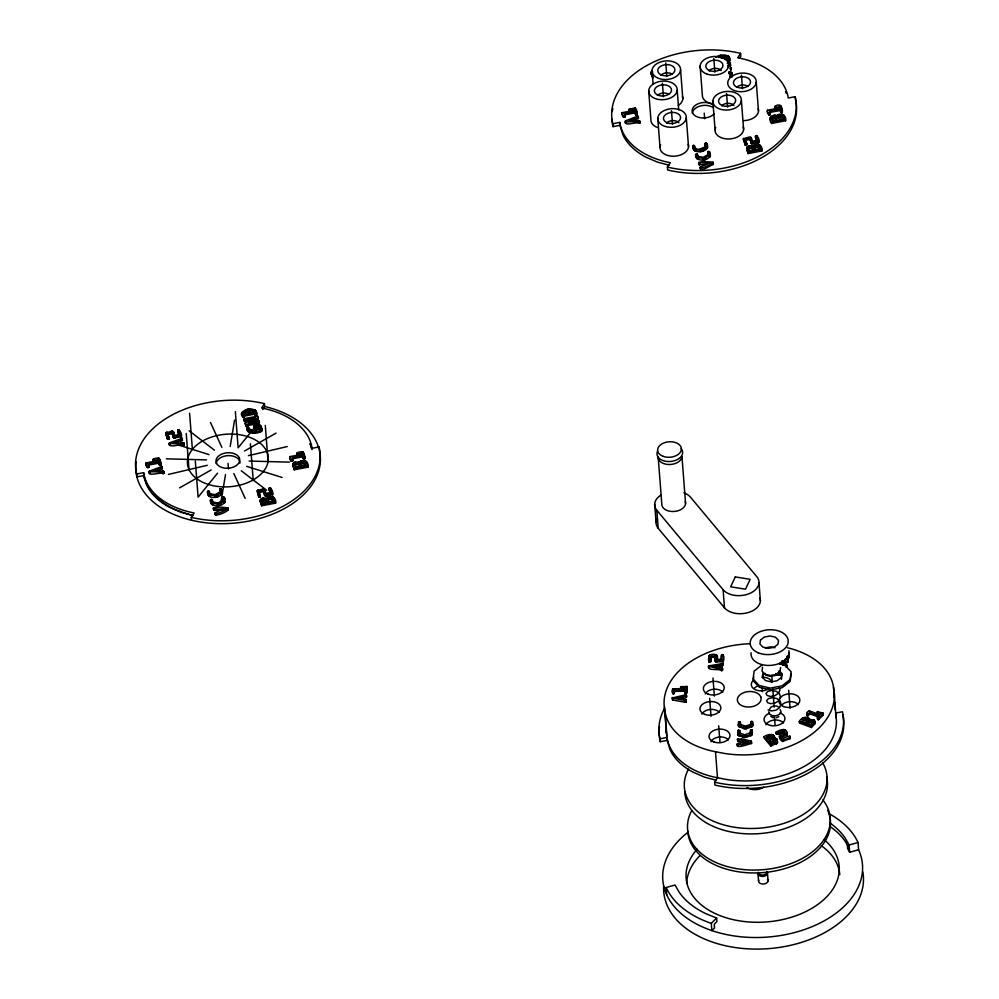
<?xml version="1.0" encoding="UTF-8"?>
<svg xmlns="http://www.w3.org/2000/svg" width="999" height="999" viewBox="0 0 999 999"><rect width="100%" height="100%" fill="white"/><g stroke="black" fill="none" stroke-linecap="round" stroke-linejoin="round"><path stroke-width="1.5" d="M777.622 742.22L776.747 739.023L774.387 737.924C775.137 732.529 766.221 734.615 764.085 736.663L764.198 738.099L770.816 746.053L777.197 743.144L776.747 739.023M243.606 412.812C267.407 414.41 244.718 404.87 243.706 414.635M789.385 655.406L788.698 652.597L788.748 656.206L786.962 656.331L787.237 657.979L788.86 657.642L789.085 652.996M163.299 472.452L163.961 473.089L162.912 473.626C160.564 471.54 147.165 477.51 149.463 471.116L161.838 466.496L162.2 467.22L159.553 468.406L159.665 469.855L162.3 468.656L161.276 467.907M149.201 473.201L149.113 471.391M179.695 440.134L180.607 442.719L183.341 442.719L184.103 444.817L183.054 445.342C180.707 443.269 167.32 449.225 169.605 442.844L182.243 438.361L182.455 440.384L179.808 441.57L179.695 440.134L182.367 438.536M169.355 444.93L169.256 443.106M625.274 121.129L626.111 121.94L640.009 121.391L636.613 120.742L635.714 118.157L638.349 116.958L637.674 116.171L625.624 120.867C623.426 127.373 636.625 121.154 639.06 123.364L639.835 122.303M625.362 122.952L625.624 120.867M220.429 491.633L215.297 494.605L210.277 493.906L209.166 491.333L207.517 491.645L208.991 494.792L216.308 495.691L222.103 492.282L220.742 488.823L219.705 489.36L220.517 493.431M223.339 499.95L218.219 502.934L213.187 502.222L211.813 499.5L210.439 500.199L212.475 503.371L219.218 504.02L225.025 500.599L224.388 497.577L222.977 497.277L223.451 501.398L222.615 497.677M705.606 146.316C702.722 142.695 708.179 141.995 707.454 146.116C704.882 150.499 698.476 150.936 694.193 149.113C692.407 148.364 692.145 144.156 694.505 145.854C695.404 153.933 705.918 144.892 705.719 147.752M672.652 693.431L672.677 688.798L685.114 688.586L685.189 687.399L681.093 687.437L680.644 686.663L686.975 686.55L686.238 693.543L685.089 693.244L685.039 689.76L674.4 689.947C675.386 695.953 670.741 693.693 672.677 688.798M674.4 689.947L674.325 693.406M708.541 154.271L703.408 157.255L698.388 156.543L697.015 153.834L695.641 154.52L697.664 157.705L704.407 158.341L710.214 154.92L709.59 151.898L708.179 151.598L708.653 155.719L707.816 152.01M681.505 696.865L681.38 698.863L676.273 697.951L681.505 696.865L681.605 698.313L678.995 698.85M683.341 696.49L683.179 699.188L685.764 699.662L685.926 700.599L672.102 698.014L685.376 694.879C688.149 694.854 685.926 699.375 683.453 697.939L683.341 696.49L686.513 695.379M685.039 693.019L685.039 689.76M686.975 686.55L686.763 693.206M717.082 655.819L716.857 659.402L721.278 659.315C720.741 649.85 725.798 656.493 723.126 661.912L715.621 661.7L715.259 655.856L710.863 655.931C712.774 664.185 706.805 664.198 709.065 655.968C711.525 652.722 719.879 654.045 717.045 659.652M709.065 655.968L708.965 661.85M710.714 661.588L710.863 655.931M715.147 660.876L715.259 655.856M719.655 664.859L719.492 667.557C721.977 665.971 724.15 670.704 721.34 670.566C719.392 668.343 705.731 671.44 709.015 665.821L722.776 663.548L722.752 665.571L719.767 666.308L719.655 664.859L722.639 664.135M721.478 659.377L721.54 655.144M723.126 661.912L723.288 654.882M750.511 730.369L750.411 734.165L750.511 730.369L751.997 730.144L752.347 732.005L752.085 734.64L750.798 735.726L744.892 737.474L739.26 735.938L738.024 734.939L738.573 730.219L739.747 730.519L739.772 734.427M750.961 725.486L750.973 721.915L752.259 721.34L752.759 725.536L751.835 726.797L746.34 728.708L743.693 728.558L738.561 726.261L738.598 721.865L740.284 721.84L740.309 725.761L740.346 722.065M737.974 730.781L738.024 734.939M738.486 725.873L738.598 721.865M752.21 734.215L752.185 730.331M752.759 725.536L752.734 721.665M635.714 118.157L635.826 119.593L638.461 118.406L637.787 117.62M814.934 723.413L814.197 720.229L809.54 719.255C807.08 715.172 800.786 717.794 799.287 721.578L799.4 723.026L811.463 727.472L814.747 723.863L814.547 720.616M260.264 500.412L262.412 498.114L266.783 498.064C270.404 494.443 276.86 497.564 275.612 503.121L261.676 505.781L260.264 500.412L261.676 505.781M260.377 501.86L261.388 500.124M292.732 464.435L294.892 462.137L299.263 462.087C302.884 458.466 309.328 461.588 308.079 467.145L294.156 469.805L292.732 464.435L294.156 469.805M292.844 465.884L292.969 463.536M746.64 148.202L748.788 145.904L753.159 145.854C756.78 142.233 763.236 145.355 761.987 150.911L748.051 153.571L746.64 148.202L748.051 153.571M746.753 149.65L747.652 146.478M770.304 117.595L771.665 123.414L785.601 120.754C786.85 115.21 780.394 112.088 776.772 115.697C771.902 113.636 767.532 118.918 771.665 123.414M730.232 68.644C731.305 65.397 730.331 71.928 730.806 69.031M729.944 71.578C731.493 75.574 728.508 74.95 728.895 71.566L731.88 73.002L732.192 76.061L729.882 77.435M715.734 57.43C719.292 54.795 726.073 53.571 729.22 57.23C731.355 59.028 727.959 61.576 727.672 59.053L724.65 59.403M718.443 57.517C721.59 55.157 729.382 55.382 727.884 61.101C730.569 63.012 729.507 58.104 729.033 56.756M729.095 72.727C730.669 72.552 731.305 76.061 729.67 76.261M224.775 508.803C203.896 510.127 216.071 505.082 228.097 508.179C219.555 515.172 205.544 515.134 224.775 508.803L224.887 510.252M215.447 513.936C213.936 517.769 231.706 510.152 227.347 509.19L227.248 507.754M713.298 162.5C704.757 169.493 690.734 169.455 709.964 163.124L698.551 162.637L702.509 161.513L712.437 162.075L713.298 162.5L713.361 164.311C711.475 164.723 698.95 173.726 700.536 166.808M713.361 164.311L712.549 163.524M753.745 676.86L753.196 680.794L759.34 687.287L770.416 689.909L782.18 687.662L790.147 681.405L791.27 673.526M762.549 667.207L762 671.053L766.083 675.287L770.679 676.373L775.561 675.436L778.858 672.851L779.17 670.666M762.911 673.176L762.337 677.21L765.484 680.544L771.166 681.88L777.185 680.731L781.268 677.522L781.842 673.488L779.744 671.278M762.674 677.672L763.049 674.987L765.097 673.388M780.581 667.507L780.032 671.353L776.148 674.4L770.404 675.499L765.009 674.213M781.405 679.332L781.792 676.648M268.069 461.563L268.132 461.151A40.522 26.324 -4.4 0 0 259.79 442.882L259.403 442.569A40.522 26.324 -4.4 0 0 248.414 436.863L247.302 436.501A40.522 26.324 -4.4 0 0 234.141 434.153L232.255 434.078A40.522 26.324 -4.4 0 0 202.522 441.046L201.061 441.908A40.522 26.324 -4.4 0 0 192.382 449.375L191.783 450.137A40.522 26.324 -4.4 0 0 187.637 459.403L187.575 459.815A40.522 26.324 -4.4 0 0 195.916 478.084L196.303 478.384A40.522 26.324 -4.4 0 0 207.293 484.103L208.404 484.465A40.522 26.324 -4.4 0 0 221.566 486.8L223.451 486.888A40.522 26.324 -4.4 0 0 253.184 479.92L254.645 479.045A40.522 26.324 -4.4 0 0 263.324 471.578L263.923 470.829A40.522 26.324 -4.4 0 0 268.069 461.563L265.284 425.412M787.025 732.879L781.193 735.951L781.305 737.399L787.05 734.789C788.598 721.703 764.722 738.336 783.166 730.619L785.202 733.066C779.033 732.754 777.447 738.536 782.604 741.483L789.872 738.686L789.722 737.612M784.627 733.703L783.278 732.067C782.604 732.192 775.286 736.163 776.722 733.266M221.129 500.861L225.524 474.463M230.182 446.503L234.578 420.092M787.05 734.789L786.825 732.442M780.406 664.11L787.724 662.512L787.986 659.49L785.052 659.328M787.724 662.512L787.986 659.49M738.373 724.425C741.27 728.471 749.862 728.184 752.647 724.088M737.824 733.104C740.734 737.15 749.312 736.862 752.097 732.766M207.517 491.645C206.331 500.149 222.44 498.526 222.253 491.795M210.427 499.962C209.116 509.577 229.595 506.156 224.388 497.577M692.719 145.966C691.47 154.62 708.353 152.835 707.404 145.692M695.629 154.283C694.38 162.937 711.263 161.151 710.326 154.008M764.085 736.663L770.704 744.605L776.698 742.095L777.384 739.884M672.702 697.452L672.839 700.037L685.039 702.197L686.325 701.61L685.764 699.662M722.527 668.531L721.241 669.118L708.403 666.383M722.552 670.217L722.389 668.194M710.626 661.825L710.601 660.139M674.288 691.733L672.489 691.758M680.756 688.111L680.918 688.748L680.644 686.663M709.178 657.404L709.228 655.506M721.653 656.58L721.615 654.919M738.086 732.217L738.061 730.544M746.89 742.781L738.074 741.47L737.512 739.26L741.708 738.823L750.911 741.058L751.473 743.418C749.999 743.518 736.525 749.013 737.849 745.142M737.299 745.928L737.737 743.693L748.151 741.67L748.251 743.119M686.738 691.533L684.927 691.57M241.721 412.924C244.443 408.841 252.035 407.505 255.719 410.801C259.128 413.711 254.158 417.582 254.483 412.712L244.118 414.685C244.817 417.495 240.409 415.097 241.721 412.924C240.284 414.922 244.305 419.68 244.231 416.133L254.595 414.16M242.357 413.436L241.87 414.822M811.463 727.472L811.35 726.023L814.635 722.414L814.772 721.053M750.798 725.836L750.848 724.05M750.299 732.729L744.817 734.814L739.66 732.991M722.752 665.571L722.776 663.548M782.766 665.197C789.984 666.433 785.077 662 780.231 663.86M785.701 665.359L785.813 666.808L786.688 665.834M751.473 743.418L751.398 741.283M220.067 488.948L220.542 493.081M223.301 497.165L222.74 499.363M705.594 143.169L705.007 145.13L705.731 147.402L705.619 145.954M710.476 155.894L709.552 153.134L707.929 153.684M807.804 721.365L807.392 719.043L805.594 718.381L801.785 721.103L805.481 722.464L807.691 719.917L807.392 719.043M165.722 433.029L172.103 431.143L173.576 431.993L174.775 435.427L179.096 434.602C174.825 425.624 182.692 431.106 181.356 436.838L173.901 437.912L171.791 432.33L167.507 433.154L169.043 438.873L167.67 439.323L165.722 433.029L167.407 439.185M166.458 432.217L165.859 434.94M249.45 430.769C250.949 427.272 244.892 425.124 247.415 429.52C251.036 432.579 258.604 432.517 261.938 429.158L259.902 425.112L254.196 425.674C252.984 430.182 258.753 431.318 256.356 426.461L259.191 426.298L260.264 430.469M247.115 427.023C245.117 434.652 258.591 434.54 262.05 430.594L261.101 426.161M259.39 493.893L260.352 496.815L259.303 497.34L257.28 490.534L262.7 489.135L264.598 489.522L266.084 493.369L270.404 492.544C266.121 483.566 274.001 489.048 272.665 494.792L265.21 495.854L263.099 490.284L258.816 491.096L258.916 492.544L263.212 491.72M269.231 489.535L270.042 492.657M652.921 77.123L651.086 72.265L652.472 71.241L652.584 72.69M651.835 71.453L651.223 74.176L652.784 78.421M743.406 138.761L749.787 136.888L751.26 137.737L752.459 141.159L756.78 140.335C752.509 131.356 760.376 136.851 759.04 142.582L751.585 143.644L749.475 138.074L745.192 138.886L746.728 144.605L745.341 145.067L743.406 138.761L745.092 144.917M146.004 462.924C144.755 466.483 150.687 467.332 148.152 463.723L158.541 461.738C160.427 469.73 162.138 461.7 158.916 458.229C152.947 457.33 150.175 461.9 157.755 459.478L158.154 460.614L146.004 462.924C144.917 468.119 150.986 469.268 148.152 463.723M153.234 460.776L153.846 461.65L156.643 461.163M254.957 419.318L254.857 417.869L245.13 422.989L245.754 425.924L258.803 423.439L259.353 422.502M302.085 454.295L289.935 456.618C288.686 460.164 294.605 461.026 292.083 457.405L302.472 455.432C304.358 463.411 306.069 455.394 302.847 451.91C296.865 451.024 294.093 455.581 301.686 453.171L302.185 455.744M289.935 456.618C288.124 459.927 294.33 463.711 292.195 458.853L302.585 456.868L303.334 458.816M297.165 454.47L298.127 455.307L298.014 453.871M629.158 109.291L635.077 107.967L637.087 113.112L635.451 113.424L634.702 111.476L624.313 113.461C627.147 119.018 621.066 117.857 622.165 112.662L634.315 110.352L634.415 111.801L633.915 109.216C627.497 107.817 628.209 113.399 634.028 110.664M629.957 110.24L629.42 111.176M774.562 106.631L775.187 107.505L779.195 106.781L779.595 107.917L767.444 110.227C766.358 115.422 772.439 116.583 769.605 111.026L779.994 109.041C781.78 116.671 783.578 109.69 780.619 105.682C774.462 102.522 772.002 112.138 779.307 108.229L779.195 106.781M774.675 108.079L774.7 108.741M817.507 718.756L818.78 719.505L823.064 714.922L822.789 713.036L817.357 711.675L820.803 713.648L820.916 715.097M167.158 437.525L168.931 437.425L167.507 433.154M258.466 495.467L260.24 495.367L258.816 491.096M744.842 143.269L746.615 143.157L745.192 138.886M809.877 712.412L809.989 713.86L818.993 717.17L818.88 715.721L809.877 712.412C807.941 716.358 804.42 712.799 809.315 710.813L819.854 714.71L820.803 713.648M818.88 715.721C814.01 720.591 823.651 716.533 822.939 713.236M214.173 509.253C211.838 512.225 222.427 508.329 223.401 510.164M698.788 163.861L699.412 164.735L707.117 164.41M250.911 422.927L258.229 419.093L257.592 416.133L244.555 418.618C241.845 422.077 254.108 417.182 254.857 417.869M208.217 491.146L207.642 493.319M256.481 412.962L255.432 413.723L254.483 412.712M211.813 499.5L211.925 500.949L210.552 501.635M249.163 429.095L253.946 430.532L260.14 428.796M262.1 500.112L264.236 498.951L266.109 499.35L267.195 502.047L262.924 502.859L262.1 500.112L262.213 501.548L265.709 500.499L267.307 503.496M268.219 498.938L271.716 497.889L273.314 500.874L269.031 501.685C264.985 500.799 272.677 496.103 273.426 502.31M299.675 466.071L295.404 466.883C291.621 461.588 302.048 461.85 299.787 467.52L298.863 463.773M298.976 465.222C297.29 462.125 293.369 467.982 294.58 464.135M300.687 462.962L304.195 461.913L305.794 464.897L301.511 465.709L300.687 462.962L300.824 464.872L302.21 463.399L305.095 464.048L304.982 462.599M694.367 145.654L694.617 147.303L692.831 147.64M748.476 147.902L751.972 146.853L753.571 149.838L749.3 150.662L748.476 147.902L748.613 149.8M748.588 149.35C749.487 146.578 753.92 150.137 752.771 147.54M754.595 146.728L758.091 145.679L759.69 148.664L755.406 149.475L754.595 146.728L754.72 148.639M772.09 117.745L775.586 116.696L777.185 119.693L772.914 120.504L772.09 117.745L772.227 119.643L773.613 118.182L776.485 118.831L776.385 117.395M754.707 148.177C755.606 145.417 760.039 148.963 758.89 146.378M783.303 118.506L779.02 119.318C775.261 114.048 785.676 114.298 783.416 119.955M782.504 116.221C784.565 116.883 775.324 118.756 778.209 116.583M159.153 463.474L160.926 463.374L159.316 458.578M303.084 457.167L304.857 457.055L303.246 452.26M634.702 111.476C635.876 119.043 638.973 112.25 635.339 108.117M191.496 520.242L191.271 517.357L194.093 512.962A77.572 50.375 -4.4 0 1 143.619 472.677L136.663 474.001L136.888 476.898L143.844 475.574L143.619 472.677M136.663 474.001A92.495 60.077 -4.4 0 1 171.179 415.484A92.495 60.077 -4.4 0 1 264.435 403.608L261.613 408.004A77.572 50.375 -4.4 0 1 312.088 448.276L319.043 446.953L319.268 449.85A92.495 60.077 -4.4 0 1 231.069 523.376A92.495 60.077 -4.4 0 1 136.139 461.85M262.675 409.578L264.66 406.493L264.435 403.608M612.824 123.751A92.495 60.077 -4.4 0 1 647.34 65.235A92.495 60.077 -4.4 0 1 740.596 53.347L737.761 57.742A77.572 50.375 -4.4 0 1 788.248 98.027L795.204 96.703L795.416 99.588A92.495 60.077 -4.4 0 1 760.913 158.104A92.495 60.077 -4.4 0 1 667.657 169.992L667.432 167.095L670.254 162.7A77.572 50.375 -4.4 0 1 619.78 122.415L612.824 123.751L613.049 126.636L619.992 125.312L619.78 122.415M739.397 58.441L740.821 56.244L740.596 53.347M842.656 714.66A92.495 60.077 -4.4 0 1 808.141 773.176A92.495 60.077 -4.4 0 1 714.884 785.052L714.66 782.167L717.494 777.771L715.484 751.735A77.572 50.375 -4.4 0 1 665.009 711.463L664.098 704.844A85.327 55.42 -4.4 0 1 750.299 643.706M769.692 709.028L770.928 707.117L773.588 705.968L776.66 706.018L778.983 707.255M772.339 737.911C773.825 734.677 767.632 735.514 766.52 737.05L768.543 739.472L772.339 737.911L772.452 739.36M217.557 473.176L198.102 497.152L195.317 461.014M257.605 423.801L238.149 447.789L235.364 411.638M806.892 713.411L807.617 715.734L809.989 713.86M807.192 724.487L807.092 723.039C807.854 719.867 813.985 719.13 813.111 723.313M716.633 918.006L716.907 921.615L714.248 924.3L714.522 927.921L711.85 930.593L711.3 923.363L716.633 918.006L706.73 914.073A90.597 58.829 -4.4 0 1 679.133 892.157L675.062 885.014L666.133 887.512L666.683 894.742M751.573 721.353L751.086 723.363L751.061 721.69M709.327 656.955L709.64 655.107M708.803 660.177L710.526 660.376M738.174 731.992L738.573 730.219M737.836 740.509L737.599 741.158M223.426 501.76L222.977 500.611M762.137 664.859L754.17 671.116L753.046 678.983L759.203 685.476L770.279 688.099L782.042 685.851L790.009 679.595L791.133 671.728L784.977 665.234L779.445 663.923M178.484 431.306L177.797 432.043L178.734 434.715M755.843 137.15L756.892 141.783M622.165 112.662C620.916 116.221 626.835 117.083 624.313 113.461M245.13 422.989L245.642 424.475L258.704 421.99C261.363 418.506 249.113 423.489 248.364 422.752L258.117 417.644M767.444 110.227C766.208 113.786 772.127 114.648 769.605 111.026M696.116 155.332L695.754 155.969M807.779 720.903L805.706 719.829L803.858 720.441L803.745 718.993M813.086 722.851L811.001 721.778L809.153 722.389L809.04 720.941M244.33 420.167C243.244 423.539 252.347 418.681 253.546 419.592M254.196 425.674C253.059 428.546 258.204 429.395 256.356 426.461M780.594 110.777L782.367 110.677L780.756 105.882M169.243 443.481L182.942 443.906L183.991 443.369L183.341 442.719M149.088 471.753L163.711 471.865L163.187 471.004L160.452 471.004L159.553 468.406M294.393 463.836L293.756 462.712M252.023 412.025L248.239 411.725L244.031 413.936L243.918 412.5M179.608 487.862L211.151 469.955M244.555 450.999L276.099 433.091M779.395 736.138L782.492 740.047C792.344 738.298 792.607 733.403 783.253 738.423L781.193 735.951M740.197 724.312L745.366 726.136L750.686 724.387M737.137 744.255L741.333 744.767L751.36 741.97M776.198 717.757L778.87 716.62M727.784 65.36L730.406 64.261L730.144 62.7L727.197 63.037M727.896 66.808L730.519 65.697L730.144 62.7M634.04 118.831L629.333 120.729L634.715 120.742L634.04 118.831L634.153 120.267L631.805 121.229M178.034 440.809L173.314 442.707L178.696 442.719L178.034 440.809L178.147 442.245L175.787 443.206M157.892 469.08L153.172 470.991L158.554 470.991L157.892 469.08L157.992 470.529M766.633 738.486L770.554 737.075L772.677 738.049L772.564 736.6M769.442 740.521C773.688 736.475 779.507 741.97 771.478 742.969L769.442 740.521L769.555 741.97L773.463 740.559L775.786 741.97M726.748 56.968L726.86 58.417L720.853 57.892L720.604 55.182M829.869 822.976A90.597 58.829 -4.4 0 1 845.054 837.861L849.113 845.017L858.041 842.507L858.603 849.737A100.125 65.022 -4.4 0 1 740.946 936.787A100.125 65.022 -4.4 0 1 687.599 832.542M847.364 845.054L847.639 848.663L849.662 852.247L858.603 849.737M168.456 474.413L207.293 465.297M248.414 455.656L287.25 446.553M781.605 661.138L784.527 660.501M780.306 662.662L787.612 661.063M715.309 667.22L717.919 666.683M624.425 114.91L634.815 112.924M769.717 112.475L780.107 110.489L780.843 112.425M771.553 121.965L785.489 119.318M745.291 140.335L749.587 139.523M749.475 138.074L751.473 142.208L758.928 141.134M747.939 152.123L761.875 149.463M167.62 434.602L171.903 433.778M171.791 432.33L173.789 436.463L181.244 435.402M256.456 427.909L259.303 427.747L260.252 430.244M148.264 465.172L158.654 463.186L159.403 465.122M299.35 455.082L301.798 454.607L301.686 453.171M294.043 468.356L307.967 465.696M263.099 490.284L265.097 494.405L272.552 493.344M261.563 504.333L275.499 501.673M765.184 647.889L770.928 646.79L774.974 647.752M665.009 711.463L667.232 740.384L660.277 741.708L660.052 738.81L667.007 737.487A77.572 50.375 -4.4 0 0 717.494 777.771L727.559 779.67A85.327 55.42 -4.4 0 0 836.388 719.705L835.639 714.26M835.476 713.086L842.432 711.763A92.495 60.077 -4.4 0 1 807.916 770.279A92.495 60.077 -4.4 0 1 714.66 782.167M722.964 58.404L727.422 57.48M710.976 657.379L715.371 657.305M715.034 659.427L716.096 660.501L723.014 660.464M674.512 691.395L685.152 691.208M737.437 739.485L748.151 741.67M166.346 458.828L206.556 459.902M249.151 461.051L289.36 462.137M781.892 673.938L776.947 673.663L777.06 675.112L782.005 675.386M685.764 696.291L686.625 696.827M777.06 675.112L775.861 674.924L775.761 673.476M715.484 751.735L725.561 753.633A85.327 55.42 -4.4 0 0 834.377 693.681L833.478 687.062A77.572 50.375 -4.4 0 0 787.474 647.752M696.79 155.207L697.015 153.834M634.865 109.341L635.589 109.765M270.142 489.223L270.866 489.647L270.617 487.999M669.03 165.21L657.404 162.113L645.716 157.068A77.572 50.375 -4.4 0 1 622.739 134.453L619.992 125.312M192.969 515.484L181.244 512.375L169.555 507.317A77.572 50.375 -4.4 0 1 146.578 484.715L143.844 475.574M716.258 780.269L704.632 777.185L692.956 772.127A77.572 50.375 -4.4 0 1 669.967 749.525L667.232 740.384M192.757 515.746L175.637 509.852A85.827 55.732 -4.4 0 1 149.475 489.085L145.829 482.654L143.431 475.649M727.559 57.293L728.221 57.48L728.109 56.044M177.934 444.855L209.066 454.607M246.628 466.358L282.105 477.46M768.069 709.877L771.328 710.913L775.661 710.264L779.407 707.904L781.093 704.457L780.069 700.973L776.71 698.501L772.252 697.702L768.406 698.613L766.608 700.611L767.519 702.647L770.766 703.683L775.112 703.034L778.845 700.674L780.544 697.227L779.52 693.743L776.148 691.271L771.703 690.471L767.844 691.383L766.046 693.381L766.957 695.416L770.217 696.453L774.55 695.804L778.296 693.443L779.982 689.997L779.307 687.674M807.092 723.039L810.788 724.4L812.974 721.415M799.287 721.578L811.35 726.023M723.451 656.555L722.826 654.57M752.347 732.005L751.723 730.019M770.803 716.483L773.126 717.707M817.594 711.5L817.744 713.923L817.632 712.474M759.04 142.582L756.743 135.652M750.561 138.474L751.373 139.173L751.26 137.737M248.252 428.421L248.401 427.122M222.365 493.244L221.079 488.898M189.111 430.756L214.448 450.187M241.258 470.766L266.596 490.209M256.593 414.41L255.007 409.977M773.576 736.625L774.7 738.848L774.5 736.438M740.459 723.513L739.809 721.528M739.66 731.78L739.747 730.519M717.195 657.267L716.595 654.994M778.833 671.977L781.98 675.299M784.277 115.859L784.39 117.295L783.716 115.035M306.755 462.237L306.868 463.686L306.193 461.426M660.789 495.192A19.068 12.388 -4.4 0 0 656.818 510.252L723.114 589.722L724.5 607.804A19.068 12.388 -4.4 0 0 747.926 612.649A19.068 12.388 -4.4 0 0 759.939 597.752M656.905 518.918A19.068 12.388 -4.4 0 0 658.216 528.321L724.5 607.804M209.278 492.769L209.315 491.533M179.42 431.506L181.356 436.838M303.359 453.708L303.109 452.06M224.5 499.025L224.251 497.365M258.716 497.127L257.03 490.971M849.387 848.626L845.329 841.483A90.597 58.829 -4.4 0 0 830.144 826.598M814.66 722.052L814.984 722.964M274.176 499.225L275.612 503.121M732.279 75.362L732.392 76.811L731.568 72.353M210.527 422.54L221.853 447.34M233.853 473.613L245.18 498.426M751.66 743.056L750.911 741.058M729.332 58.679L728.646 56.356M784.789 118.456L785.601 120.754M760.776 147.452L761.987 150.911M633.915 109.216L634.315 110.352M780.219 709.577L781.056 711.962L779.545 714.322L776.248 715.746L772.439 715.684L769.567 714.16L768.731 711.763M310.327 444.093L312.212 449.475M307.28 464.835L308.079 467.145M258.229 419.093L257.592 416.133M271.316 490.934L272.665 494.792M213.087 503.459L212.075 499.65M785.726 91.771L786.188 93.319M310.04 443.581L311.551 448.638M687.137 688.224L686.8 686.363M770.454 119.955L770.491 117.145M730.257 64.148L730.519 65.697M667.007 737.487L666.096 730.868A85.327 55.42 -4.4 0 1 666.133 726.685M707.567 147.565L706.668 143.581M849.113 845.017L849.662 852.247M834.09 691.72L836.101 717.744M833.478 687.062L834.302 697.777M834.652 702.372L835.239 710.027M784.053 115.422L784.165 116.858M782.354 110.439L782.342 112.338M782.667 114.46L782.779 115.896M781.98 111.076L782.092 112.525M782.217 115.822L782.329 117.27M781.655 111.176L781.767 112.625M782.03 114.273L782.13 115.722M781.305 111.201L781.418 112.65M781.705 115.522L781.817 116.97M780.993 111.126L781.106 112.575M780.369 105.532L780.481 106.98M781.043 115.385L781.156 116.833M780.032 105.457L780.144 106.905M779.994 109.041L780.107 110.489M779.682 105.482L779.794 106.93M780.344 115.422L780.456 116.871M779.607 115.572L779.72 117.008M779.17 114.423L779.27 115.859M778.958 115.784L779.07 117.22M778.433 114.61L778.583 117.582M777.247 115.247L777.347 116.696M822.789 713.036L822.926 715.134M822.539 712.886L823.064 714.922M775.524 107.48L775.636 108.928M776.073 115.472L776.211 118.431M775.137 106.356L775.299 108.953M774.812 106.456L774.962 108.879M775.586 116.696L775.699 118.144M775.349 115.347L775.461 116.796M774.924 116.546L775.037 117.994M774.612 115.335L774.725 116.783M774.225 116.596L774.337 118.044M773.838 115.434L773.95 116.883M773.501 116.733L773.613 118.182M773.089 115.572L773.201 117.02M772.851 116.945L772.964 118.394M818.918 717.869L819.03 719.317M772.364 117.308L772.464 118.756M818.681 718.056L818.78 719.505M818.343 718.156L818.456 719.605M817.981 718.181L818.094 719.617M817.357 711.675L817.494 713.786M771.265 116.321L771.378 117.77M817.657 718.106L817.769 719.555M817.394 717.307L817.519 719.405M770.204 112.737L770.192 114.635M769.842 113.362L769.954 114.81M769.517 113.461L769.63 114.91M769.168 113.486L769.267 114.935M768.83 113.424L768.943 114.873M768.443 113.074L768.693 114.723M814.635 722.414L814.747 723.863M814.197 720.229L814.31 721.678L813.748 719.904M814.31 722.851L814.422 724.3M813.174 719.642L813.286 721.091M812.699 721.003L812.811 722.439M812.187 720.704L812.299 722.152M811.55 720.479L811.663 721.915M810.888 720.329L811.001 721.778M810.177 720.379L810.289 721.827M809.315 710.813L809.427 712.262M809.527 720.591L809.64 722.027M809.327 718.768L809.427 720.204M808.978 718.343L809.09 719.779L808.503 717.981M808.416 713.973L808.528 715.421M808.179 714.16L808.291 715.596M807.854 714.26L807.966 715.709M807.891 717.694L808.004 719.143M807.504 714.285L807.617 715.734M807.18 714.21L807.292 715.659M806.767 713.636L807.03 715.509M806.88 718.756L806.992 720.204M806.255 718.518L806.368 719.967M805.594 718.381L805.706 719.829M756.268 82.13A14.298 9.291 -4.4 0 1 734.365 90.584A14.298 9.291 -4.4 0 1 735.376 74.438A14.298 9.291 -4.4 0 1 756.268 82.13L758.503 111.051M804.882 718.431L804.994 719.879M760.439 145.567L760.551 147.015M760.102 145.192L760.214 146.641M804.232 718.643L804.345 720.079M759.065 144.605L759.165 146.054M803.208 717.694L803.321 719.143M802.684 718.019L802.359 719.854L802.247 718.406M758.416 144.418L758.716 147.415M758.091 145.679L758.204 147.128M757.13 135.989L757.242 137.437M757.741 144.331L757.854 145.779M756.992 135.789L757.105 137.238M757.429 145.542L757.542 146.978M756.405 135.577L756.518 137.025M757.042 144.331L757.155 145.779M756.056 135.602L756.168 137.038M756.73 145.579L756.842 147.028M756.33 144.418L756.443 145.866M755.494 135.889L755.481 137.775M755.993 145.717L756.106 147.165M755.556 144.568L755.656 146.016M755.344 145.929L755.456 147.377M755.406 149.475L755.519 150.924M754.857 146.291L754.969 147.74M753.633 145.404L753.733 146.853M752.859 142.295L752.959 143.744M752.147 142.345L752.259 143.781M752.459 145.629L752.597 148.589M751.473 142.208L751.585 143.644M751.735 145.504L752.085 148.289M750.973 137.325L751.086 138.761M750.961 141.908L751.073 143.357M751.31 146.703L751.423 148.152M750.674 141.508L750.786 142.944M750.998 145.492L751.111 146.94M750.611 146.753L750.724 148.189M750.224 145.592L750.336 147.028M749.887 146.89L749.999 148.327M788.748 656.206L788.86 657.642M788.636 656.418L788.748 657.866M749.238 147.103L749.35 148.551M788.386 656.605L788.498 658.041M748.75 147.465L748.85 148.901M788.074 656.718L788.186 658.154M787.724 656.743L787.836 658.179M748.176 146.154L748.288 147.602M787.387 656.68L787.499 658.116M787.125 656.53L787.237 657.979M747.202 146.865L747.314 148.314M741.445 75.15L742.494 88.711M746.603 142.932L746.728 144.605M746.877 147.303L746.99 148.751M786.725 664.597L786.85 666.271M788.686 690.222L790.072 708.291M746.478 143.381L746.59 144.83M746.69 147.752L746.84 150.112M786.613 665.047L786.725 666.495M746.241 143.556L746.353 145.005M786.375 665.222L786.488 666.67M745.916 143.656L746.028 145.105M786.063 665.334L786.176 666.783M745.566 143.681L745.679 145.13M745.242 143.619L745.341 145.067M741.383 100.487A14.298 9.291 -4.4 0 1 719.48 108.941A14.298 9.291 -4.4 0 1 720.491 92.795A14.298 9.291 -4.4 0 1 741.383 100.487L743.606 129.408M790.147 736.425L790.309 738.323M789.922 736.251L790.147 738.523M743.656 138.324L743.531 140.672M789.759 737.237L789.872 738.686M786.6 733.766L786.712 735.214M786.051 734.078L786.163 735.526M784.777 729.994L784.889 731.443M784.34 729.657L784.452 731.106M783.716 729.47L783.828 730.918M783.166 730.619L783.278 732.067M731.88 73.002L731.992 74.45M782.329 729.62L782.429 731.068M730.931 67.745L731.118 69.643M730.694 67.582L730.943 69.855M782.492 740.047L782.604 741.483M730.569 68.569L730.681 70.017M730.881 71.866L730.993 73.314M730.394 67.495L730.494 68.931M729.595 59.441L729.67 61.126M729.395 59.89L729.507 61.339M730.481 75.574L730.594 77.023M729.12 60.052L729.233 61.501M729.982 73.002L730.094 74.438M728.795 60.127L728.908 61.576M729.745 72.827L729.857 74.276M728.433 60.127L728.546 61.576M729.432 72.74L729.545 74.176M780.344 734.939L780.456 736.388M728.121 60.04L728.234 61.476M727.771 59.653L727.996 61.314M727.222 57.155L727.334 58.604M779.47 735.676L779.707 738.024M777.447 732.829L777.559 734.265M777.11 732.904L777.222 734.352M776.61 731.817L776.872 734.34M777.359 741.246L777.472 742.694M776.448 732.804L776.56 734.253M777.11 739.46L777.222 740.908M776.335 731.98L776.348 734.078M777.085 741.695L777.197 743.144M771.777 675.599L772.239 681.63M772.826 689.16L774.213 707.23M776.161 732.192L776.235 733.865M776.323 738.623L776.435 740.072M776.698 742.095L776.81 743.543M726.56 93.506L727.597 107.068M774.375 716.108L775.062 725.137M776.211 742.432L776.323 743.88M775.786 738.311L775.898 739.747M723.026 56.231L723.139 57.68M775.474 740.097L775.699 742.432M775.599 742.719L775.711 744.168M775.124 739.672L775.236 741.121M722.364 56.144L722.464 57.592M774.687 739.335L774.799 740.771M774.213 735.976L774.325 737.424M774.387 737.924L774.487 739.372M721.827 56.144L721.94 57.592M773.85 735.551L773.963 737M774.063 739.135L774.163 740.584M721.266 56.256L721.378 57.705M772.976 734.877L773.089 736.313M773.351 739.11L773.463 740.559M772.389 734.64L772.502 736.088M772.677 739.272L772.789 740.721M772.215 736.188L772.327 737.637M719.655 55.544L719.767 56.993M771.727 734.49L771.89 737.287M771.153 735.651L771.265 737.1M771.478 742.969L771.59 744.405M759.003 582.879L760.389 600.948M770.441 735.626L770.554 737.075M770.704 744.605L770.816 746.053M769.767 735.788L769.879 737.237M769.642 734.565L769.754 736.001M768.968 734.764L769.08 736.213M713.823 58.554L714.859 72.115M762.087 687.175L762.437 691.695M712.849 100.986L715.072 129.907M713.011 162.2L713.124 163.649M712.836 163.187L712.936 164.635M767.482 873.238L768.069 880.831M710.214 154.92L710.326 156.368M709.927 155.369L710.039 156.818M709.44 151.698L709.69 153.346M709.19 151.548L709.29 152.984M709.54 155.694L709.652 157.143M708.853 151.473L708.965 152.909M708.503 151.486L708.616 152.934M752.522 724.525L752.622 725.961M708.179 151.598L708.291 153.047M707.941 151.786L708.054 153.222M752.185 724.962L752.297 726.41M707.304 146.603L707.417 148.052M751.723 725.349L751.835 726.797M707.005 147.053L707.117 148.489M751.273 721.49L751.385 722.939M751.997 730.144L752.11 731.593M704.233 113.112L704.67 118.756M706.53 143.369L706.643 144.818M751.972 733.204L752.085 734.64M706.268 143.219L706.38 144.668M706.618 147.365L706.73 148.814M751.236 725.611L751.348 727.047M751.373 729.982L751.485 731.418M700.112 66.034L702.334 94.955A14.298 9.291 -4.4 0 0 712.349 103.771M751.635 733.641L751.748 735.089M705.943 143.144L706.056 144.593M751.023 730.032L751.136 731.48M751.186 734.028L751.298 735.476M750.237 724.637L750.349 726.073M705.269 143.282L705.369 144.718M750.686 734.29L750.798 735.726M705.019 143.456L705.132 144.905M705.269 146.616L705.369 148.064M704.894 143.681L705.019 145.367M706.056 157.742L706.168 159.191M750.836 742.22L750.948 743.656M705.269 158.104L705.381 159.553M704.407 158.341L704.52 159.79M703.146 149.425L703.259 150.874M703.471 158.454L703.583 159.902M747.115 727.035L747.227 728.483M702.359 149.788L702.472 151.236M702.097 148.489L702.21 149.937M746.49 725.948L746.603 727.397M757.979 873.413L758.553 881.006M702.622 158.416L702.734 159.865M746.228 727.26L746.34 728.708M701.498 150.025L701.61 151.461M746.578 735.714L746.69 737.162M745.316 727.347L745.429 728.795M700.561 150.137L700.674 151.573M745.679 735.938L745.791 737.387M745.416 734.752L745.529 736.201M701.261 167.832L701.373 169.281M744.33 725.998L744.492 728.746M699.7 150.1L699.812 151.548M744.817 734.814L744.892 737.474M700.898 167.857L701.011 169.306M744.267 734.777L744.367 736.226M700.561 167.795L700.674 169.231M743.593 727.122L743.693 728.558M700.287 166.983L700.411 169.093M699.662 163.262L699.775 164.71M743.793 734.677L743.955 737.424M699.3 163.287L699.412 164.735M698.388 156.543L698.488 157.992M698.963 163.224L699.075 164.66M743.044 735.788L743.156 737.237M698.176 156.331L698.376 159.291M698.688 162.412L698.813 164.523M697.277 153.971L697.527 155.619M697.664 157.705L697.777 159.141M697.102 157.442L697.215 158.891M740.684 724.762L740.796 726.198M696.653 157.105L696.765 158.554M740.097 721.653L740.396 723.288M740.309 724.562L740.421 726.011M695.903 148.351L696.016 149.8M696.415 156.756L696.528 158.192M695.354 149.525L695.466 150.961M739.685 725.811L739.797 727.26M739.185 725.574L739.297 727.022M694.755 149.375L694.867 150.824M694.105 145.504L694.205 146.953M738.748 725.224L738.86 726.66M694.193 149.113L694.305 150.562M738.448 724.812L738.561 726.261M693.768 145.442L693.88 146.89M739.148 734.49L739.26 735.938M693.743 148.789L693.855 150.237M693.406 145.467L693.518 146.915M693.506 148.426L693.618 149.875M738.273 730.356L738.386 731.805M738.636 734.253L738.748 735.701M693.094 145.567L693.206 147.015M692.844 145.742L692.956 147.19M738.199 733.903L738.311 735.339M738.386 738.873L738.498 740.321M738.311 740.059L738.423 741.508M738.036 738.923L738.074 741.47M737.512 739.26L737.786 741.345M738.024 744.829L738.136 746.265M737.424 743.83L737.774 746.241M737.212 744.018L737.487 746.116M686.301 117.732A14.298 9.291 -4.4 0 1 664.397 126.186A14.298 9.291 -4.4 0 1 665.409 110.027A14.298 9.291 -4.4 0 1 686.301 117.732L688.523 146.641M680.581 69.942A14.298 9.291 -4.4 0 1 658.678 78.397A14.298 9.291 -4.4 0 1 659.677 62.25A14.298 9.291 -4.4 0 1 680.581 69.942L682.804 98.864M723.101 654.695L723.214 656.143M722.127 664.347L722.24 665.796M722.077 668.019L722.339 670.416M721.927 669.093L722.04 670.541M677.21 90.16A14.298 9.291 -4.4 0 1 655.307 98.614A14.298 9.291 -4.4 0 1 656.318 82.467A14.298 9.291 -4.4 0 1 677.21 90.16L678.733 109.94M721.565 669.143L721.678 670.591M721.241 669.118L721.34 670.566M716.97 655.369L717.082 656.818M716.783 660.576L716.895 662.025M716.033 654.732L716.146 656.181M716.096 660.501L716.196 661.95M715.521 660.252L715.621 661.7M715.134 659.877L715.247 661.326M671.478 110.752L672.527 124.301M718.706 725.811L719.979 742.382M665.759 62.974L666.795 76.523M712.986 678.034L714.372 696.116M710.239 654.845L710.351 656.281M710.314 660.564L710.426 662.012M710.014 660.701L710.127 662.15M709.665 660.751L709.777 662.187M709.315 660.714L709.427 662.15M709.028 660.589L709.14 662.037M709.015 665.821L709.153 668.406M708.578 666.021L708.666 668.194M662.387 83.179L663.436 96.741M709.627 698.251L711.013 716.32M657.767 118.232L659.989 147.153M685.576 503.533L681.955 456.531A11.926 7.742 -4.4 0 1 669.58 464.523A11.926 7.742 -4.4 0 1 658.179 456.955L661.8 503.946A11.926 7.742 -4.4 0 0 674.762 511.413A11.926 7.742 -4.4 0 0 685.302 501.523M652.047 70.454L653.096 84.153M651.348 71.816L651.46 73.264M651.086 72.265L651.223 74.176M648.676 90.659L650.898 119.58A14.298 9.291 -4.4 0 0 657.529 127.535M686.438 691.957L686.55 693.406M686.126 692.095L686.238 693.543M686.276 695.004L686.438 697.215M685.776 692.145L685.888 693.593M685.988 694.879L686.101 696.328M685.189 687.399L685.302 688.848M685.439 692.107L685.551 693.556M685.651 694.842L685.938 697.427M686.088 699.824L686.251 701.847M685.926 700.599L686.026 702.047M684.977 691.795L685.277 693.431M685.376 694.879L685.489 696.328M685.614 700.736L685.726 702.172M685.252 700.774L685.364 702.222M684.927 700.749L685.039 702.197M639.997 121.141L639.984 123.052M639.622 121.791L639.735 123.239M639.285 121.89L639.397 123.339M638.948 121.928L639.06 123.364M638.249 116.384L638.461 118.406M637.999 116.246L638.111 117.682M637.949 117.245L638.049 118.694M681.43 687.474L681.543 688.91M637.075 112.875L637.062 114.773M681.093 687.437L681.206 688.873M636.7 113.511L636.813 114.96M636.375 113.611L636.488 115.06M680.569 686.9L680.731 688.573M636.026 113.636L636.138 115.085M635.701 113.574L635.814 115.01M635.077 107.967L635.189 109.415M635.314 113.212L635.564 114.873M630.244 109.915L630.357 111.364M629.894 109.94L630.007 111.389M629.52 108.891L629.682 111.314M629.283 109.078L629.395 110.514M674 692.157L674.113 693.593M673.701 692.282L673.813 693.731M673.351 692.332L673.463 693.781M673.014 692.295L673.126 693.743M672.727 692.17L672.839 693.618M672.727 698.601L672.839 700.037M672.265 697.652L672.352 699.824M656.818 510.252L658.216 528.321M626.111 121.94L626.223 123.389M625.536 121.828L625.649 123.277M624.912 115.172L624.912 117.07M654.657 504.083L656.056 522.152M624.562 115.797L624.662 117.245M624.238 115.909L624.338 117.345M623.875 115.921L623.988 117.37M623.551 115.859L623.663 117.308M623.151 115.509L623.401 117.158M664.385 706.805L666.395 732.829M306.543 461.8L306.643 463.249M305.731 461.101L305.844 462.549M304.845 456.83L304.97 458.504M305.157 460.839L305.269 462.287M304.72 457.28L304.832 458.728M304.47 457.455L304.583 458.903M304.707 462.2L304.82 463.648M304.146 457.567L304.245 459.016M303.796 457.579L303.908 459.028M304.195 461.913L304.308 463.361M303.471 457.517L303.584 458.966M302.847 451.91L302.959 453.359M303.534 461.763L303.646 463.211M302.522 451.848L302.635 453.296M302.173 451.873L302.285 453.309M302.472 455.432L302.585 456.868M302.834 461.813L302.947 463.261M302.098 461.95L302.21 463.399M301.448 462.162L301.561 463.611M300.924 460.989L301.036 462.437M300.961 462.525L301.061 463.973M300.287 461.263L299.837 463.074L299.725 461.638M299.263 462.087L299.363 463.524M298.564 461.85L298.701 464.822M297.665 453.883L297.777 455.332M297.34 453.821L297.452 455.269M298.064 463.074L298.177 464.523M297.053 453.022L297.19 455.119M296.928 453.234L297.053 454.92M297.415 462.937L297.527 464.385M296.703 462.974L296.815 464.423M295.979 463.111L296.091 464.56M295.579 461.963L295.692 463.411M295.329 463.324L295.442 464.772M294.892 462.137L294.955 465.134M293.306 463.099L293.419 464.547M292.682 459.115L292.807 460.789M292.57 459.565L292.682 461.014M292.782 463.973L292.944 466.346M292.32 459.74L292.432 461.188M291.995 459.852L292.108 461.301M291.646 459.877L291.758 461.326M291.321 459.802L291.433 461.251M291.059 459.665L291.171 461.101M290.921 459.453L291.034 460.901M274.063 497.777L274.4 499.662M273.726 497.402L273.838 498.838L273.264 497.077M272.677 496.815L272.789 498.264M272.515 498.576L272.627 500.024M272.228 498.176L272.34 499.625M271.716 497.889L271.828 499.338M270.367 487.849L270.479 489.298M271.054 497.739L271.166 499.188M270.354 497.789L270.467 499.238M269.118 488.086L269.106 489.985M269.618 497.927L269.73 499.375M268.968 498.139L269.081 499.587M268.444 496.965L268.594 499.95M267.807 497.24L267.919 498.688M261.9 428.459L262.05 430.594M261.551 429.82L261.663 431.268M266.471 494.505L266.583 495.941M260.677 425.549L260.789 426.998L259.902 425.112M266.396 499.75L266.496 501.198M260.826 430.357L260.939 431.805M265.771 494.542L265.884 495.991M266.109 499.35L266.221 500.799M264.885 489.935L264.997 491.383M265.097 494.405L265.21 495.854M265.597 499.05L265.709 500.499M259.24 421.054L259.378 423.151M260.015 429.245L260.127 430.694M264.598 489.522L264.71 490.971L264.073 489.235M259.865 430.669L259.965 432.117M259.028 421.878L259.128 423.326M259.191 426.298L259.453 427.947M264.585 494.118L264.698 495.566M264.935 498.913L265.047 500.362M258.704 421.99L258.803 423.439M264.298 493.706L264.41 495.154M258.941 426.148L259.041 427.597M258.604 426.073L258.716 427.522M263.411 489.085L263.524 490.534M264.236 498.951L264.348 500.399M258.254 426.098L258.366 427.547M257.867 424.975L257.979 426.411M262.7 489.135L262.812 490.584M263.511 499.088L263.624 500.536M263.112 497.939L263.212 499.388M256.493 413.186L256.468 414.86M256.119 413.586L256.219 415.035M262.862 499.3L262.974 500.749M255.719 410.801L255.831 412.25M262.412 498.114L262.525 499.562M255.457 410.352L255.569 411.788M255.794 413.698L255.906 415.147M262.375 499.662L262.475 501.111M256.755 427.634L256.755 429.533M255.432 413.723L255.544 415.159M256.406 428.259L256.518 429.707M255.107 413.648L255.22 415.097M256.081 428.371L256.194 429.807M254.408 409.715L254.52 411.163M254.695 413.299L254.945 414.947M255.719 428.396L255.831 429.832M255.394 428.321L255.507 429.77M260.826 499.075L260.939 500.524M253.971 411.176L254.083 412.624M255.145 428.184L255.257 429.62M253.709 410.876L253.821 412.325M254.995 427.972L255.107 429.42M260.227 495.129L260.352 496.815M260.502 499.512L260.614 500.961M254.982 431.605L255.095 433.054M260.102 495.591L260.215 497.027M260.314 499.962L260.464 502.322M253.197 410.726L253.309 412.175M259.865 495.766L259.977 497.202M259.54 495.866L259.653 497.315M259.191 495.891L259.303 497.34M258.416 489.96L258.516 491.396M258.866 495.829L258.966 497.277M253.734 431.718L253.846 433.166M257.767 490.172L257.879 491.608M252.61 431.58L252.722 433.017M249.837 409.103L249.95 410.552M249.35 410.264L249.463 411.713M248.751 409.041L248.851 410.489M248.664 410.227L248.776 411.675M248.127 410.277L248.239 411.725M247.74 409.14L247.852 410.589M250.399 443.768L253.184 479.92M247.59 410.427L247.702 411.875M248.726 430.532L248.838 431.98M247.103 410.651L247.215 412.1M248.301 430.382L248.414 431.83M247.914 430.157L248.027 431.593M247.602 429.857L247.715 431.306M245.854 409.84L245.966 411.288M247.415 429.52L247.527 430.969M246.878 427.197L246.865 429.095M245.642 424.475L245.754 425.924M244.955 419.755L245.067 421.203M244.318 415.272L244.305 417.157M244.605 419.78L244.705 421.228M244.256 419.705L244.368 421.153M243.943 415.896L244.056 417.345M243.619 416.009L243.731 417.445M243.968 418.906L244.106 421.004M243.269 416.021L243.381 417.47M242.944 415.959L243.057 417.407M242.545 415.609L242.794 417.257M241.895 412.437L242.008 413.886M228.072 463.374L228.509 469.006M228.097 508.179L228.159 509.989M227.822 507.879L227.934 509.328M227.635 508.866L227.747 510.314M225.125 499.687L225.137 502.047M224.725 501.048L224.837 502.497M223.988 497.215L224.101 498.663M224.338 501.373L224.45 502.809M223.664 497.14L223.764 498.588M222.977 497.277L223.089 498.726M222.74 497.452L222.852 498.901M222.215 491.371L222.215 493.731M221.478 489.26L221.591 490.709M221.815 492.719L221.928 494.168M221.328 489.048L221.441 490.497M221.428 493.044L221.541 494.493M220.742 488.823L220.854 490.272M220.392 488.848L220.504 490.297M219.83 489.135L219.942 490.584M220.866 503.421L220.979 504.87M219.705 489.36L219.83 491.033M220.08 503.783L220.18 505.232M219.218 504.02L219.33 505.469M217.957 495.104L218.057 496.553M218.269 504.133L218.381 505.581M217.158 495.467L217.27 496.915M216.895 494.168L217.008 495.616M217.42 504.095L217.532 505.544M216.308 495.691L216.408 497.14M215.359 495.816L215.472 497.252M216.059 513.511L216.171 514.96M214.51 495.779L214.623 497.215M215.697 513.536L215.809 514.985M215.372 513.474L215.472 514.91M215.085 512.662L215.222 514.772M214.46 508.941L214.573 510.389M214.061 507.804L214.211 510.414M213.736 507.917L213.873 510.339M213.187 502.222L213.299 503.671M213.486 508.091L213.599 509.54M212.974 502.01L213.187 504.97M213.349 508.316L213.611 510.202M212.475 503.371L212.587 504.82M211.9 503.121L212.013 504.557M211.476 499.438L211.588 500.886M211.463 502.784L211.563 504.233M210.714 494.03L210.826 495.479M211.126 499.463L211.239 500.911M211.226 502.435L211.338 503.871M210.801 499.562L210.914 501.011M210.277 493.906L210.389 495.354M210.564 499.75L210.677 501.186M210.152 495.192L210.265 496.64M209.565 495.054L209.665 496.503M208.903 491.183L209.016 492.632M208.991 494.792L209.103 496.241M208.566 491.121L208.679 492.557M208.541 494.468L208.654 495.916M208.304 494.105L208.416 495.554M207.892 491.246L208.004 492.694M207.655 491.421L207.767 492.869M189.598 413.224L192.382 449.375M186.226 433.441L189.011 469.58M183.978 443.131L184.103 444.817M183.716 442.832L183.966 445.03M183.616 443.768L183.729 445.217M183.279 443.868L183.391 445.317M182.942 443.906L183.054 445.342M181.98 438.224L182.043 440.671M181.656 438.149L181.768 439.597M181.306 438.174L181.418 439.622M181.056 438.249L181.169 439.697M179.308 430.057L179.558 431.705M178.047 429.97L178.159 431.418M177.81 430.144L177.797 432.043M175.175 436.551L175.275 437.999M174.463 436.6L174.575 438.049M173.576 431.993L173.689 433.441L173.289 431.58M173.789 436.463L173.901 437.912M172.777 431.281L172.877 432.729M173.277 436.176L173.389 437.612M172.989 435.764L173.102 437.212M172.103 431.143L172.215 432.592M171.391 431.193L171.503 432.642M170.092 443.918L170.205 445.367M169.53 443.806L169.643 445.254M168.918 437.187L169.043 438.873M168.806 437.637L168.906 439.085M168.556 437.812L168.669 439.26M168.232 437.924L168.344 439.373M167.882 437.949L167.994 439.398M167.108 432.005L167.208 433.454M167.557 437.874L167.67 439.323M165.984 432.579L166.084 434.028M163.836 471.403L163.961 473.089M163.561 471.103L163.824 473.314M163.461 472.04L163.574 473.489M163.187 471.004L163.249 473.601M162.8 472.177L162.912 473.626M162.088 466.633L162.3 468.656M161.838 466.496L161.9 468.956M161.513 466.433L161.626 467.882M160.914 463.136L161.039 464.81M160.789 463.586L160.901 465.034M160.539 463.773L160.652 465.209M160.215 463.873L160.327 465.322M159.865 463.898L159.977 465.347M159.54 463.823L159.653 465.272M158.916 458.229L159.028 459.677M158.591 458.154L158.704 459.602M158.242 458.179L158.354 459.627M158.541 461.738L158.654 463.186M157.755 459.478L157.867 460.926M154.083 460.177L154.196 461.625M153.696 459.053L153.846 461.65M153.371 459.153L153.471 460.601M153.409 460.127L153.521 461.575M153.122 459.328L153.259 461.438M149.95 472.202L150.062 473.651M149.463 471.116L149.488 473.538M148.751 465.434L148.876 467.107M148.639 465.884L148.751 467.32M148.401 466.058L148.514 467.507M148.077 466.158L148.189 467.607M147.715 466.183L147.827 467.632M147.39 466.121L147.502 467.557M146.99 465.759L147.253 467.42M788.948 650.724A19.068 12.388 -4.4 0 1 770.266 665.409A19.068 12.388 -4.4 0 1 751.086 652.697M660.052 738.81A92.495 60.077 -4.4 0 1 664.335 708.828M660.277 741.708A92.495 60.077 -4.4 0 1 659.527 726.66M780.094 712.961A10.49 6.818 -4.4 0 1 782.229 723.226A10.49 6.818 -4.4 0 1 766.196 723.513A10.49 6.818 -4.4 0 1 769.63 713.149M768.843 688.723A10.49 6.818 -4.4 0 1 755.044 689.56A10.49 6.818 -4.4 0 1 752.896 680.769M762.175 677.185A10.49 6.818 -4.4 0 1 771.965 682.067M710.963 741.72A9.54 6.194 -4.4 0 1 719.193 737.025A9.54 6.194 -4.4 0 1 728.471 739.909M701.872 714.148A9.54 6.194 -4.4 0 1 710.102 709.452A9.54 6.194 -4.4 0 1 719.392 712.349M705.232 693.943A9.54 6.194 -4.4 0 1 713.461 689.248A9.54 6.194 -4.4 0 1 722.752 692.132M754.257 688.286A9.54 6.194 -4.4 0 1 757.879 685.951M781.892 704.882A9.54 6.194 -4.4 0 1 798.363 704.595M765.958 724.762A9.54 6.194 -4.4 0 1 774.188 720.067A9.54 6.194 -4.4 0 1 783.478 722.951M795.204 96.703A92.495 60.077 -4.4 0 1 760.689 155.22A92.495 60.077 -4.4 0 1 667.432 167.095M613.049 126.636A92.495 60.077 -4.4 0 1 611.937 119.168M612.3 111.601A92.495 60.077 -4.4 0 1 612.837 108.566M692.344 113.324A11.926 7.742 -4.4 0 1 700.137 106.019A11.926 7.742 -4.4 0 1 712.986 107.467M714.06 113.923A11.926 7.742 -4.4 0 1 693.468 114.286L692.407 112.437A11.926 7.742 -4.4 0 1 698.488 103.596A11.926 7.742 -4.4 0 1 712.762 104.583M688.186 144.243A14.298 9.291 -4.4 0 1 673.676 156.219A14.298 9.291 -4.4 0 1 660.626 144.73M743.268 126.998A14.298 9.291 -4.4 0 1 728.758 138.986A14.298 9.291 -4.4 0 1 715.709 127.485M758.166 108.641A14.298 9.291 -4.4 0 1 743.643 120.629M682.467 96.466A14.298 9.291 -4.4 0 1 678.209 105.532M666.558 122.989A7.155 4.645 -4.4 0 1 678.908 122.765M657.467 95.417A7.155 4.645 -4.4 0 1 668.756 94.256M721.64 105.744A7.155 4.645 -4.4 0 1 733.99 105.532M736.525 87.388A7.155 4.645 -4.4 0 1 747.814 86.226M708.903 70.792A7.155 4.645 -4.4 0 1 721.253 70.579M660.839 75.212A7.155 4.645 -4.4 0 1 672.115 74.038M319.043 446.953A92.495 60.077 -4.4 0 1 284.528 505.469A92.495 60.077 -4.4 0 1 191.271 517.357M264.66 406.493A92.495 60.077 -4.4 0 1 318.868 448.376M216.184 463.586A11.926 7.742 -4.4 0 1 228.559 455.606A11.926 7.742 -4.4 0 1 239.96 463.161M723.114 589.722A19.068 12.388 -4.4 0 0 748.813 593.818A19.068 12.388 -4.4 0 0 756.842 576.71L690.546 497.227A19.068 12.388 -4.4 0 0 683.865 492.807M681.181 448.738A12.875 8.367 -4.4 0 1 670.953 461.426A12.875 8.367 -4.4 0 1 657.529 451.186M766.945 871.702A4.77 3.097 -4.4 0 1 763.161 876.398A4.77 3.097 -4.4 0 1 758.191 872.602M766.82 871.44A4.296 2.785 -4.4 0 1 763.036 874.999A4.296 2.785 -4.4 0 1 758.366 872.314M767.532 879.282A4.77 3.097 -4.4 0 1 763.736 883.99A4.77 3.097 -4.4 0 1 758.765 880.194M686.688 883.428A76.761 49.85 -4.4 0 1 699.887 855.706M821.378 845.741A76.761 49.85 -4.4 0 1 839.822 874.649M824.312 839.847A76.761 49.85 -4.4 0 1 815.746 905.893A76.761 49.85 -4.4 0 1 714.735 913.336A76.761 49.85 -4.4 0 1 697.14 849.237M711.3 923.363A100.125 65.022 -4.4 0 1 666.133 887.512M828.783 813.536A100.125 65.022 -4.4 0 1 858.041 842.507M862.811 871.84A100.125 65.022 -4.4 0 1 767.831 948.7A100.125 65.022 -4.4 0 1 663.623 886.263M826.61 776.835A71.516 46.454 -4.4 0 1 762.899 833.303A71.516 46.454 -4.4 0 1 684.752 791.97M763.76 787.212A11.926 7.742 -4.4 0 1 746.94 787.512M822.839 763.086A71.516 46.454 -4.4 0 1 755.768 828.396A71.516 46.454 -4.4 0 1 688.486 769.13M827.659 810.264A71.516 46.454 -4.4 0 1 770.354 871.777A71.516 46.454 -4.4 0 1 687.749 831.006M822.876 799.949A71.516 46.454 -4.4 0 1 762.999 869.704A71.516 46.454 -4.4 0 1 691.683 810.701M717.806 665.234L717.682 667.232L712.587 666.308L717.806 665.234M760.464 640.097L759.914 643.943L762.911 647.102L768.318 648.388L774.063 647.29L777.946 644.243L778.496 640.396L775.499 637.225L770.092 635.951L764.347 637.05L760.464 640.097M735.289 576.935L730.656 586.813L745.504 589.185L750.149 579.295L735.289 576.935M760.851 697.052L759.777 695.192A11.926 7.742 -4.4 0 0 745.142 692.17A11.926 7.742 -4.4 0 0 737.637 701.473L738.698 703.333A11.926 7.742 -4.4 0 0 753.346 706.355A11.926 7.742 -4.4 0 0 760.851 697.052M239.46 458.266L238.386 456.406A11.926 7.742 -4.4 0 0 223.751 453.384A11.926 7.742 -4.4 0 0 216.246 462.699L217.307 464.547A11.926 7.742 -4.4 0 0 231.955 467.582A11.926 7.742 -4.4 0 0 239.46 458.266M758.191 652.772A19.068 12.388 -4.4 0 0 788.161 642.482A19.068 12.388 -4.4 0 0 761.263 631.243A19.068 12.388 -4.4 0 0 758.191 652.772M704.794 714.385A10.49 6.818 -4.4 0 0 720.866 708.179A10.49 6.818 -4.4 0 0 705.544 702.534A10.49 6.818 -4.4 0 0 704.794 714.385M708.166 694.168A10.49 6.818 -4.4 0 0 724.225 687.974A10.49 6.818 -4.4 0 0 708.903 682.329A10.49 6.818 -4.4 0 0 708.166 694.168M713.885 741.957A10.49 6.818 -4.4 0 0 729.957 735.751A10.49 6.818 -4.4 0 0 714.622 730.107A10.49 6.818 -4.4 0 0 713.885 741.957M783.778 706.63A10.49 6.818 -4.4 0 0 799.837 700.436A10.49 6.818 -4.4 0 0 784.515 694.792A10.49 6.818 -4.4 0 0 783.778 706.63M667.457 122.902A8.579 5.569 -4.4 0 0 680.594 117.832A8.579 5.569 -4.4 0 0 668.056 113.212A8.579 5.569 -4.4 0 0 667.457 122.902M658.366 95.33A8.579 5.569 -4.4 0 0 671.503 90.26A8.579 5.569 -4.4 0 0 658.965 85.639A8.579 5.569 -4.4 0 0 658.366 95.33M722.539 105.657A8.579 5.569 -4.4 0 0 735.676 100.587A8.579 5.569 -4.4 0 0 723.139 95.966A8.579 5.569 -4.4 0 0 722.539 105.657M737.424 87.3A8.579 5.569 -4.4 0 0 750.561 82.23A8.579 5.569 -4.4 0 0 738.024 77.61A8.579 5.569 -4.4 0 0 737.424 87.3M709.789 70.704A8.579 5.569 -4.4 0 0 722.939 65.634A8.579 5.569 -4.4 0 0 710.401 61.014A8.579 5.569 -4.4 0 0 709.789 70.704M706.73 73.988A14.298 9.291 -4.4 0 0 728.646 65.534A14.298 9.291 -4.4 0 0 707.742 57.842A14.298 9.291 -4.4 0 0 706.73 73.988M661.725 75.125A8.579 5.569 -4.4 0 0 674.874 70.042A8.579 5.569 -4.4 0 0 662.337 65.434A8.579 5.569 -4.4 0 0 661.725 75.125M663.149 456.356A11.926 7.742 -4.4 0 0 681.405 449.3A11.926 7.742 -4.4 0 0 663.985 442.894A11.926 7.742 -4.4 0 0 663.149 456.356"/></g></svg>
